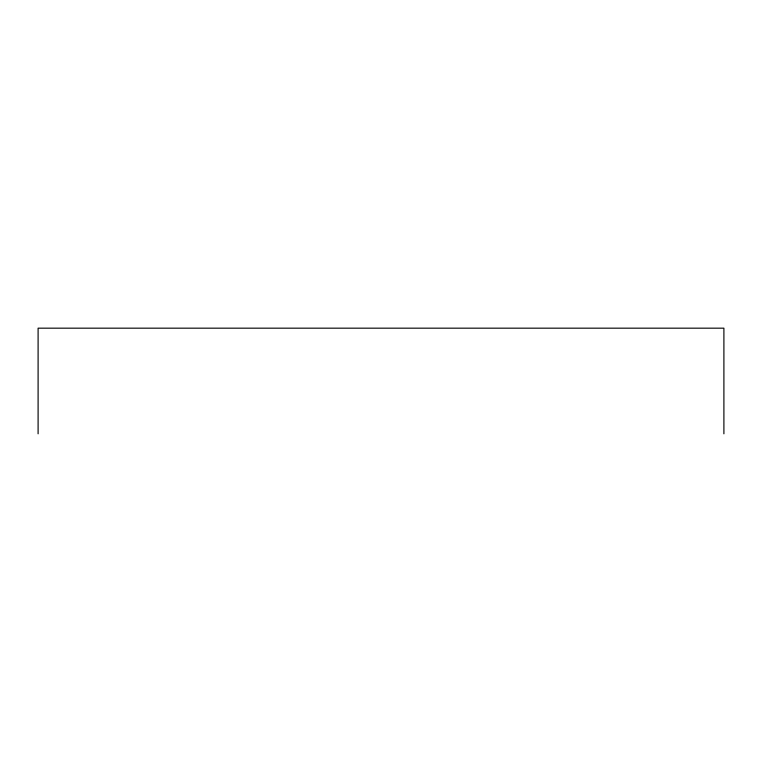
<?xml version="1.0" encoding="UTF-8"?>
<svg xmlns="http://www.w3.org/2000/svg" width="762" height="762" viewBox="0 0 762 762"><rect width="100%" height="100%" fill="white"/><g stroke="black" fill="none" stroke-linecap="round" stroke-linejoin="round"><path stroke-width="1.14" d="M723.9 433.826L723.9 328.174L38.1 328.174L38.1 433.826"/></g></svg>
